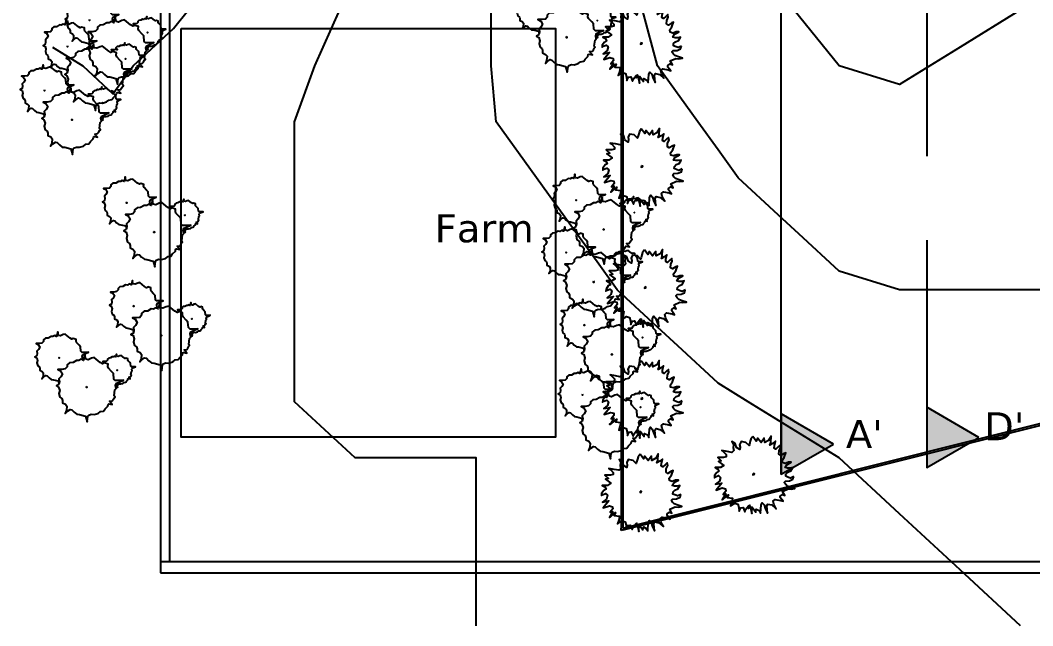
# Model space of a CAD drawing. Header units: millimetres. Extents: x 2699056 to 8562313, y 3604254 to 5198898.
# Drawn here: x 6842045 to 6932273, y 4924192 to 4978168 of the extents above; entities that cross this region are included whole.
import ezdxf

# ---------------------------------------------------------------- set-up
doc = ezdxf.new("R2010")
doc.units = ezdxf.units.MM
doc.header["$LTSCALE"] = 10
doc.header["$MEASUREMENT"] = 0
doc.linetypes.add('ACAD_ISO08W100', pattern=[36, 24, -3, 6, -3])
doc.linetypes.add('BANKLINE1', pattern=[5.5, 4, -1.5])
doc.layers.add('contour', color=254, linetype='Continuous')
doc.layers.add('zelen', color=69, linetype='Continuous')
doc.styles.get("Standard").update_dxf_attribs({"font": 'arial.ttf'})

# ---------------------------------------------------------------- blocks, each defined once
blk = doc.blocks.new('contour')
at = {"color": 9, "true_color": 0xc7c8ca}
for points in [[(296848, 75462), (299544, 73798), (302240, 71303), (304038, 73798), (307632, 77126), (308980, 78789)], [(334594, 23891), (334594, 28881), (334594, 33872), (334594, 38863), (329201, 38863), (323809, 38863), (318417, 43854), (318417, 48845), (318417, 53835), (318417, 58826), (318417, 63817), (318417, 68808), (320214, 73798), (322461, 78789)], [(383124, 23891), (377732, 28881), (372339, 33872), (366947, 38863), (361555, 42190), (358859, 43854), (356163, 45517), (352568, 48845), (350770, 50508), (347176, 53835), (345378, 56331), (343581, 58826), (339986, 63817), (336391, 68808), (335942, 73798), (335942, 78789)], [(388516, 53835), (383124, 53835), (377732, 53835), (372339, 53835), (366947, 55499), (363352, 58826), (361555, 60490), (357960, 63817), (356163, 66312), (354365, 68808), (350770, 73798), (349422, 78789)], [(388516, 80453), (383124, 78789), (377732, 75462), (375036, 73798), (372339, 72135), (366947, 73798), (362903, 78789), (361555, 81285), (360207, 83780), (357241, 88771), (356163, 91266), (355264, 93762), (353467, 98752), (352568, 103743), (355392, 108734), (356163, 109982), (358185, 113725), (360881, 118715), (361555, 119963), (363352, 123706), (365599, 128697), (366947, 132024), (369643, 133688), (372339, 134311)]]:
    blk.add_lwpolyline(points, dxfattribs=at)
blk = doc.blocks.new('*U18')
for points in [[(0, 1540.256), (-77.4954, 1428.4452), (-106.5784, 1341.501), (-135.636, 1217.295), (-155.0162, 1167.6126), (-280.9748, 1291.8186), (-474.7514, 1329.0804), (-532.892, 1204.8744), (-513.5118, 1105.5096), (-523.1892, 1006.1194), (-658.8506, 1093.089), (-707.2884, 1254.5568), (-842.9244, 1329.0804), (-775.1064, 1204.8744), (-794.4866, 1093.089), (-765.429, 968.8576), (-852.6272, 894.334), (-1036.701, 931.5958), (-1249.8832, 968.8576), (-1191.7426, 931.5958), (-1075.4614, 807.3898), (-1075.4614, 720.4456), (-1182.0398, 695.6044), (-1414.5768, 695.6044), (-1269.238, 558.9524), (-1385.5192, 534.1112), (-1172.3624, 372.6434), (-1307.9984, 285.6992), (-1521.1552, 285.6992), (-1414.5768, 223.5962), (-1366.139, 136.652), (-1453.3372, 86.9442), (-1540.5354, -37.2618), (-1550.2382, -124.206), (-1501.775, -86.9442), (-1385.5192, -37.2618), (-1307.9984, -111.7854), (-1346.7588, -260.8326), (-1501.775, -385.064), (-1249.8832, -335.3816), (-1482.3948, -621.0554), (-1230.503, -534.1112), (-1104.5444, -571.373), (-1094.8416, -658.3172), (-1201.42, -794.9692), (-1094.8416, -770.128), (-1230.503, -1006.1194), (-978.5858, -807.3898), (-1036.701, -919.1752), (-823.5442, -944.0164), (-852.6272, -1105.4842), (-901.065, -1254.5568), (-726.6686, -1142.746), (-600.71, -1180.0078), (-561.9496, -1316.6598), (-552.2722, -1465.707), (-484.4542, -1329.0804), (-397.2306, -1316.6598), (-319.7352, -1490.5482), (-280.9748, -1391.1834), (-174.3964, -1254.5568), (-174.3964, -1353.9216), (-125.9586, -1229.7156), (-48.4378, -1565.0718), (-29.0576, -1304.2392), (116.2812, -1502.9688), (135.6614, -1378.7628), (251.9172, -1440.8658), (310.0578, -1540.2306), (329.438, -1217.295), (377.8758, -1130.3254), (445.6938, -1204.8744), (494.157, -1341.501), (581.3552, -1540.2306), (552.2722, -1254.5568), (600.71, -1180.0078), (755.7516, -1217.295), (891.3876, -1329.0804), (939.8254, -1366.3422), (842.9498, -1180.0078), (813.8668, -1055.8018), (891.3876, -993.6988), (1114.2472, -1030.9606), (1211.1228, -1068.2224), (1094.867, -919.1752), (1094.867, -857.0722), (1182.0652, -794.9692), (1278.9408, -832.231), (1191.7426, -670.7378), (1414.6022, -571.373), (1540.5608, -583.7936), (1685.8996, -558.9524), (1521.1806, -509.27), (1375.8418, -459.5876), (1317.7012, -397.4846), (1259.5606, -310.515), (1308.0238, -260.8326), (1472.7174, -248.412), (1608.3788, -186.309), (1637.4364, -74.5236)], [(1647.1392, -74.5236), (1511.4778, -136.6266), (1433.9824, -111.7854), (1317.7012, -62.103), (1327.404, 24.8412), (1404.8994, 99.3648), (1521.1806, 149.0726), (1598.676, 285.6992), (1482.4202, 260.858), (1385.5192, 260.858), (1298.321, 285.6992), (1366.139, 397.4846), (1472.7174, 459.5876), (1540.5608, 496.8494), (1424.2796, 496.8494), (1298.321, 447.167), (1182.0652, 484.4288), (1172.3624, 571.3984), (1259.5606, 695.6044), (1327.404, 881.9134), (1259.5606, 857.0722), (1123.9246, 770.128), (1046.4038, 819.8104), (1056.1066, 956.437), (1114.2472, 1080.6684), (1094.867, 1192.4538), (1017.3462, 1117.9302), (920.4452, 1030.9606), (852.6272, 1068.2478), (862.33, 1167.6126), (901.0904, 1341.501), (794.512, 1254.5568), (678.2308, 1192.4538), (716.9912, 1291.8186), (726.6686, 1552.6766), (629.793, 1378.7628), (474.7768, 1291.8186), (455.3966, 1465.7324), (329.438, 1291.8186), (184.0992, 1465.7324), (135.6614, 1353.9216), (0, 1540.256)]]:
    blk.add_lwpolyline(points)
blk.add_lwpolyline([(9.7028, 49.6824), (0, 0), (48.4378, 12.4206), (58.1406, 37.2618)], close=True)
blk = doc.blocks.new('*U19')
for points in [[(0, 1540.256), (-77.4954, 1428.4452), (-106.5784, 1341.501), (-135.636, 1217.295), (-155.0162, 1167.6126), (-280.9748, 1291.8186), (-474.7514, 1329.0804), (-532.892, 1204.8744), (-513.5118, 1105.5096), (-523.1892, 1006.1194), (-658.8506, 1093.089), (-707.2884, 1254.5568), (-842.9244, 1329.0804), (-775.1064, 1204.8744), (-794.4866, 1093.089), (-765.429, 968.8576), (-852.6272, 894.334), (-1036.701, 931.5958), (-1249.8832, 968.8576), (-1191.7426, 931.5958), (-1075.4614, 807.3898), (-1075.4614, 720.4456), (-1182.0398, 695.6044), (-1414.5768, 695.6044), (-1269.238, 558.9524), (-1385.5192, 534.1112), (-1172.3624, 372.6434), (-1307.9984, 285.6992), (-1521.1552, 285.6992), (-1414.5768, 223.5962), (-1366.139, 136.652), (-1453.3372, 86.9442), (-1540.5354, -37.2618), (-1550.2382, -124.206), (-1501.775, -86.9442), (-1385.5192, -37.2618), (-1307.9984, -111.7854), (-1346.7588, -260.8326), (-1501.775, -385.064), (-1249.8832, -335.3816), (-1482.3948, -621.0554), (-1230.503, -534.1112), (-1104.5444, -571.373), (-1094.8416, -658.3172), (-1201.42, -794.9692), (-1094.8416, -770.128), (-1230.503, -1006.1194), (-978.5858, -807.3898), (-1036.701, -919.1752), (-823.5442, -944.0164), (-852.6272, -1105.4842), (-901.065, -1254.5568), (-726.6686, -1142.746), (-600.71, -1180.0078), (-561.9496, -1316.6598), (-552.2722, -1465.707), (-484.4542, -1329.0804), (-397.2306, -1316.6598), (-319.7352, -1490.5482), (-280.9748, -1391.1834), (-174.3964, -1254.5568), (-174.3964, -1353.9216), (-125.9586, -1229.7156), (-48.4378, -1565.0718), (-29.0576, -1304.2392), (116.2812, -1502.9688), (135.6614, -1378.7628), (251.9172, -1440.8658), (310.0578, -1540.2306), (329.438, -1217.295), (377.8758, -1130.3254), (445.6938, -1204.8744), (494.157, -1341.501), (581.3552, -1540.2306), (552.2722, -1254.5568), (600.71, -1180.0078), (755.7516, -1217.295), (891.3876, -1329.0804), (939.8254, -1366.3422), (842.9498, -1180.0078), (813.8668, -1055.8018), (891.3876, -993.6988), (1114.2472, -1030.9606), (1211.1228, -1068.2224), (1094.867, -919.1752), (1094.867, -857.0722), (1182.0652, -794.9692), (1278.9408, -832.231), (1191.7426, -670.7378), (1414.6022, -571.373), (1540.5608, -583.7936), (1685.8996, -558.9524), (1521.1806, -509.27), (1375.8418, -459.5876), (1317.7012, -397.4846), (1259.5606, -310.515), (1308.0238, -260.8326), (1472.7174, -248.412), (1608.3788, -186.309), (1637.4364, -74.5236)], [(1647.1392, -74.5236), (1511.4778, -136.6266), (1433.9824, -111.7854), (1317.7012, -62.103), (1327.404, 24.8412), (1404.8994, 99.3648), (1521.1806, 149.0726), (1598.676, 285.6992), (1482.4202, 260.858), (1385.5192, 260.858), (1298.321, 285.6992), (1366.139, 397.4846), (1472.7174, 459.5876), (1540.5608, 496.8494), (1424.2796, 496.8494), (1298.321, 447.167), (1182.0652, 484.4288), (1172.3624, 571.3984), (1259.5606, 695.6044), (1327.404, 881.9134), (1259.5606, 857.0722), (1123.9246, 770.128), (1046.4038, 819.8104), (1056.1066, 956.437), (1114.2472, 1080.6684), (1094.867, 1192.4538), (1017.3462, 1117.9302), (920.4452, 1030.9606), (852.6272, 1068.2478), (862.33, 1167.6126), (901.0904, 1341.501), (794.512, 1254.5568), (678.2308, 1192.4538), (716.9912, 1291.8186), (726.6686, 1552.6766), (629.793, 1378.7628), (474.7768, 1291.8186), (455.3966, 1465.7324), (329.438, 1291.8186), (184.0992, 1465.7324), (135.6614, 1353.9216), (0, 1540.256)]]:
    blk.add_lwpolyline(points)
blk.add_lwpolyline([(9.7028, 49.6824), (0, 0), (48.4378, 12.4206), (58.1406, 37.2618)], close=True)
blk = doc.blocks.new('*U20')
for points in [[(0, 1540.256), (-77.4954, 1428.4452), (-106.5784, 1341.501), (-135.636, 1217.295), (-155.0162, 1167.6126), (-280.9748, 1291.8186), (-474.7514, 1329.0804), (-532.892, 1204.8744), (-513.5118, 1105.5096), (-523.1892, 1006.1194), (-658.8506, 1093.089), (-707.2884, 1254.5568), (-842.9244, 1329.0804), (-775.1064, 1204.8744), (-794.4866, 1093.089), (-765.429, 968.8576), (-852.6272, 894.334), (-1036.701, 931.5958), (-1249.8832, 968.8576), (-1191.7426, 931.5958), (-1075.4614, 807.3898), (-1075.4614, 720.4456), (-1182.0398, 695.6044), (-1414.5768, 695.6044), (-1269.238, 558.9524), (-1385.5192, 534.1112), (-1172.3624, 372.6434), (-1307.9984, 285.6992), (-1521.1552, 285.6992), (-1414.5768, 223.5962), (-1366.139, 136.652), (-1453.3372, 86.9442), (-1540.5354, -37.2618), (-1550.2382, -124.206), (-1501.775, -86.9442), (-1385.5192, -37.2618), (-1307.9984, -111.7854), (-1346.7588, -260.8326), (-1501.775, -385.064), (-1249.8832, -335.3816), (-1482.3948, -621.0554), (-1230.503, -534.1112), (-1104.5444, -571.373), (-1094.8416, -658.3172), (-1201.42, -794.9692), (-1094.8416, -770.128), (-1230.503, -1006.1194), (-978.5858, -807.3898), (-1036.701, -919.1752), (-823.5442, -944.0164), (-852.6272, -1105.4842), (-901.065, -1254.5568), (-726.6686, -1142.746), (-600.71, -1180.0078), (-561.9496, -1316.6598), (-552.2722, -1465.707), (-484.4542, -1329.0804), (-397.2306, -1316.6598), (-319.7352, -1490.5482), (-280.9748, -1391.1834), (-174.3964, -1254.5568), (-174.3964, -1353.9216), (-125.9586, -1229.7156), (-48.4378, -1565.0718), (-29.0576, -1304.2392), (116.2812, -1502.9688), (135.6614, -1378.7628), (251.9172, -1440.8658), (310.0578, -1540.2306), (329.438, -1217.295), (377.8758, -1130.3254), (445.6938, -1204.8744), (494.157, -1341.501), (581.3552, -1540.2306), (552.2722, -1254.5568), (600.71, -1180.0078), (755.7516, -1217.295), (891.3876, -1329.0804), (939.8254, -1366.3422), (842.9498, -1180.0078), (813.8668, -1055.8018), (891.3876, -993.6988), (1114.2472, -1030.9606), (1211.1228, -1068.2224), (1094.867, -919.1752), (1094.867, -857.0722), (1182.0652, -794.9692), (1278.9408, -832.231), (1191.7426, -670.7378), (1414.6022, -571.373), (1540.5608, -583.7936), (1685.8996, -558.9524), (1521.1806, -509.27), (1375.8418, -459.5876), (1317.7012, -397.4846), (1259.5606, -310.515), (1308.0238, -260.8326), (1472.7174, -248.412), (1608.3788, -186.309), (1637.4364, -74.5236)], [(1647.1392, -74.5236), (1511.4778, -136.6266), (1433.9824, -111.7854), (1317.7012, -62.103), (1327.404, 24.8412), (1404.8994, 99.3648), (1521.1806, 149.0726), (1598.676, 285.6992), (1482.4202, 260.858), (1385.5192, 260.858), (1298.321, 285.6992), (1366.139, 397.4846), (1472.7174, 459.5876), (1540.5608, 496.8494), (1424.2796, 496.8494), (1298.321, 447.167), (1182.0652, 484.4288), (1172.3624, 571.3984), (1259.5606, 695.6044), (1327.404, 881.9134), (1259.5606, 857.0722), (1123.9246, 770.128), (1046.4038, 819.8104), (1056.1066, 956.437), (1114.2472, 1080.6684), (1094.867, 1192.4538), (1017.3462, 1117.9302), (920.4452, 1030.9606), (852.6272, 1068.2478), (862.33, 1167.6126), (901.0904, 1341.501), (794.512, 1254.5568), (678.2308, 1192.4538), (716.9912, 1291.8186), (726.6686, 1552.6766), (629.793, 1378.7628), (474.7768, 1291.8186), (455.3966, 1465.7324), (329.438, 1291.8186), (184.0992, 1465.7324), (135.6614, 1353.9216), (0, 1540.256)]]:
    blk.add_lwpolyline(points)
blk.add_lwpolyline([(9.7028, 49.6824), (0, 0), (48.4378, 12.4206), (58.1406, 37.2618)], close=True)
blk = doc.blocks.new('*U21')
for points in [[(0, 1540.256), (-77.4954, 1428.4452), (-106.5784, 1341.501), (-135.636, 1217.295), (-155.0162, 1167.6126), (-280.9748, 1291.8186), (-474.7514, 1329.0804), (-532.892, 1204.8744), (-513.5118, 1105.5096), (-523.1892, 1006.1194), (-658.8506, 1093.089), (-707.2884, 1254.5568), (-842.9244, 1329.0804), (-775.1064, 1204.8744), (-794.4866, 1093.089), (-765.429, 968.8576), (-852.6272, 894.334), (-1036.701, 931.5958), (-1249.8832, 968.8576), (-1191.7426, 931.5958), (-1075.4614, 807.3898), (-1075.4614, 720.4456), (-1182.0398, 695.6044), (-1414.5768, 695.6044), (-1269.238, 558.9524), (-1385.5192, 534.1112), (-1172.3624, 372.6434), (-1307.9984, 285.6992), (-1521.1552, 285.6992), (-1414.5768, 223.5962), (-1366.139, 136.652), (-1453.3372, 86.9442), (-1540.5354, -37.2618), (-1550.2382, -124.206), (-1501.775, -86.9442), (-1385.5192, -37.2618), (-1307.9984, -111.7854), (-1346.7588, -260.8326), (-1501.775, -385.064), (-1249.8832, -335.3816), (-1482.3948, -621.0554), (-1230.503, -534.1112), (-1104.5444, -571.373), (-1094.8416, -658.3172), (-1201.42, -794.9692), (-1094.8416, -770.128), (-1230.503, -1006.1194), (-978.5858, -807.3898), (-1036.701, -919.1752), (-823.5442, -944.0164), (-852.6272, -1105.4842), (-901.065, -1254.5568), (-726.6686, -1142.746), (-600.71, -1180.0078), (-561.9496, -1316.6598), (-552.2722, -1465.707), (-484.4542, -1329.0804), (-397.2306, -1316.6598), (-319.7352, -1490.5482), (-280.9748, -1391.1834), (-174.3964, -1254.5568), (-174.3964, -1353.9216), (-125.9586, -1229.7156), (-48.4378, -1565.0718), (-29.0576, -1304.2392), (116.2812, -1502.9688), (135.6614, -1378.7628), (251.9172, -1440.8658), (310.0578, -1540.2306), (329.438, -1217.295), (377.8758, -1130.3254), (445.6938, -1204.8744), (494.157, -1341.501), (581.3552, -1540.2306), (552.2722, -1254.5568), (600.71, -1180.0078), (755.7516, -1217.295), (891.3876, -1329.0804), (939.8254, -1366.3422), (842.9498, -1180.0078), (813.8668, -1055.8018), (891.3876, -993.6988), (1114.2472, -1030.9606), (1211.1228, -1068.2224), (1094.867, -919.1752), (1094.867, -857.0722), (1182.0652, -794.9692), (1278.9408, -832.231), (1191.7426, -670.7378), (1414.6022, -571.373), (1540.5608, -583.7936), (1685.8996, -558.9524), (1521.1806, -509.27), (1375.8418, -459.5876), (1317.7012, -397.4846), (1259.5606, -310.515), (1308.0238, -260.8326), (1472.7174, -248.412), (1608.3788, -186.309), (1637.4364, -74.5236)], [(1647.1392, -74.5236), (1511.4778, -136.6266), (1433.9824, -111.7854), (1317.7012, -62.103), (1327.404, 24.8412), (1404.8994, 99.3648), (1521.1806, 149.0726), (1598.676, 285.6992), (1482.4202, 260.858), (1385.5192, 260.858), (1298.321, 285.6992), (1366.139, 397.4846), (1472.7174, 459.5876), (1540.5608, 496.8494), (1424.2796, 496.8494), (1298.321, 447.167), (1182.0652, 484.4288), (1172.3624, 571.3984), (1259.5606, 695.6044), (1327.404, 881.9134), (1259.5606, 857.0722), (1123.9246, 770.128), (1046.4038, 819.8104), (1056.1066, 956.437), (1114.2472, 1080.6684), (1094.867, 1192.4538), (1017.3462, 1117.9302), (920.4452, 1030.9606), (852.6272, 1068.2478), (862.33, 1167.6126), (901.0904, 1341.501), (794.512, 1254.5568), (678.2308, 1192.4538), (716.9912, 1291.8186), (726.6686, 1552.6766), (629.793, 1378.7628), (474.7768, 1291.8186), (455.3966, 1465.7324), (329.438, 1291.8186), (184.0992, 1465.7324), (135.6614, 1353.9216), (0, 1540.256)]]:
    blk.add_lwpolyline(points)
blk.add_lwpolyline([(9.7028, 49.6824), (0, 0), (48.4378, 12.4206), (58.1406, 37.2618)], close=True)
blk = doc.blocks.new('*U22')
for points in [[(0, 1540.256), (-77.4954, 1428.4452), (-106.5784, 1341.501), (-135.636, 1217.295), (-155.0162, 1167.6126), (-280.9748, 1291.8186), (-474.7514, 1329.0804), (-532.892, 1204.8744), (-513.5118, 1105.5096), (-523.1892, 1006.1194), (-658.8506, 1093.089), (-707.2884, 1254.5568), (-842.9244, 1329.0804), (-775.1064, 1204.8744), (-794.4866, 1093.089), (-765.429, 968.8576), (-852.6272, 894.334), (-1036.701, 931.5958), (-1249.8832, 968.8576), (-1191.7426, 931.5958), (-1075.4614, 807.3898), (-1075.4614, 720.4456), (-1182.0398, 695.6044), (-1414.5768, 695.6044), (-1269.238, 558.9524), (-1385.5192, 534.1112), (-1172.3624, 372.6434), (-1307.9984, 285.6992), (-1521.1552, 285.6992), (-1414.5768, 223.5962), (-1366.139, 136.652), (-1453.3372, 86.9442), (-1540.5354, -37.2618), (-1550.2382, -124.206), (-1501.775, -86.9442), (-1385.5192, -37.2618), (-1307.9984, -111.7854), (-1346.7588, -260.8326), (-1501.775, -385.064), (-1249.8832, -335.3816), (-1482.3948, -621.0554), (-1230.503, -534.1112), (-1104.5444, -571.373), (-1094.8416, -658.3172), (-1201.42, -794.9692), (-1094.8416, -770.128), (-1230.503, -1006.1194), (-978.5858, -807.3898), (-1036.701, -919.1752), (-823.5442, -944.0164), (-852.6272, -1105.4842), (-901.065, -1254.5568), (-726.6686, -1142.746), (-600.71, -1180.0078), (-561.9496, -1316.6598), (-552.2722, -1465.707), (-484.4542, -1329.0804), (-397.2306, -1316.6598), (-319.7352, -1490.5482), (-280.9748, -1391.1834), (-174.3964, -1254.5568), (-174.3964, -1353.9216), (-125.9586, -1229.7156), (-48.4378, -1565.0718), (-29.0576, -1304.2392), (116.2812, -1502.9688), (135.6614, -1378.7628), (251.9172, -1440.8658), (310.0578, -1540.2306), (329.438, -1217.295), (377.8758, -1130.3254), (445.6938, -1204.8744), (494.157, -1341.501), (581.3552, -1540.2306), (552.2722, -1254.5568), (600.71, -1180.0078), (755.7516, -1217.295), (891.3876, -1329.0804), (939.8254, -1366.3422), (842.9498, -1180.0078), (813.8668, -1055.8018), (891.3876, -993.6988), (1114.2472, -1030.9606), (1211.1228, -1068.2224), (1094.867, -919.1752), (1094.867, -857.0722), (1182.0652, -794.9692), (1278.9408, -832.231), (1191.7426, -670.7378), (1414.6022, -571.373), (1540.5608, -583.7936), (1685.8996, -558.9524), (1521.1806, -509.27), (1375.8418, -459.5876), (1317.7012, -397.4846), (1259.5606, -310.515), (1308.0238, -260.8326), (1472.7174, -248.412), (1608.3788, -186.309), (1637.4364, -74.5236)], [(1647.1392, -74.5236), (1511.4778, -136.6266), (1433.9824, -111.7854), (1317.7012, -62.103), (1327.404, 24.8412), (1404.8994, 99.3648), (1521.1806, 149.0726), (1598.676, 285.6992), (1482.4202, 260.858), (1385.5192, 260.858), (1298.321, 285.6992), (1366.139, 397.4846), (1472.7174, 459.5876), (1540.5608, 496.8494), (1424.2796, 496.8494), (1298.321, 447.167), (1182.0652, 484.4288), (1172.3624, 571.3984), (1259.5606, 695.6044), (1327.404, 881.9134), (1259.5606, 857.0722), (1123.9246, 770.128), (1046.4038, 819.8104), (1056.1066, 956.437), (1114.2472, 1080.6684), (1094.867, 1192.4538), (1017.3462, 1117.9302), (920.4452, 1030.9606), (852.6272, 1068.2478), (862.33, 1167.6126), (901.0904, 1341.501), (794.512, 1254.5568), (678.2308, 1192.4538), (716.9912, 1291.8186), (726.6686, 1552.6766), (629.793, 1378.7628), (474.7768, 1291.8186), (455.3966, 1465.7324), (329.438, 1291.8186), (184.0992, 1465.7324), (135.6614, 1353.9216), (0, 1540.256)]]:
    blk.add_lwpolyline(points)
blk.add_lwpolyline([(9.7028, 49.6824), (0, 0), (48.4378, 12.4206), (58.1406, 37.2618)], close=True)
blk = doc.blocks.new('*U24')
for points in [[(0, 1540.256), (-77.4954, 1428.4452), (-106.5784, 1341.501), (-135.636, 1217.295), (-155.0162, 1167.6126), (-280.9748, 1291.8186), (-474.7514, 1329.0804), (-532.892, 1204.8744), (-513.5118, 1105.5096), (-523.1892, 1006.1194), (-658.8506, 1093.089), (-707.2884, 1254.5568), (-842.9244, 1329.0804), (-775.1064, 1204.8744), (-794.4866, 1093.089), (-765.429, 968.8576), (-852.6272, 894.334), (-1036.701, 931.5958), (-1249.8832, 968.8576), (-1191.7426, 931.5958), (-1075.4614, 807.3898), (-1075.4614, 720.4456), (-1182.0398, 695.6044), (-1414.5768, 695.6044), (-1269.238, 558.9524), (-1385.5192, 534.1112), (-1172.3624, 372.6434), (-1307.9984, 285.6992), (-1521.1552, 285.6992), (-1414.5768, 223.5962), (-1366.139, 136.652), (-1453.3372, 86.9442), (-1540.5354, -37.2618), (-1550.2382, -124.206), (-1501.775, -86.9442), (-1385.5192, -37.2618), (-1307.9984, -111.7854), (-1346.7588, -260.8326), (-1501.775, -385.064), (-1249.8832, -335.3816), (-1482.3948, -621.0554), (-1230.503, -534.1112), (-1104.5444, -571.373), (-1094.8416, -658.3172), (-1201.42, -794.9692), (-1094.8416, -770.128), (-1230.503, -1006.1194), (-978.5858, -807.3898), (-1036.701, -919.1752), (-823.5442, -944.0164), (-852.6272, -1105.4842), (-901.065, -1254.5568), (-726.6686, -1142.746), (-600.71, -1180.0078), (-561.9496, -1316.6598), (-552.2722, -1465.707), (-484.4542, -1329.0804), (-397.2306, -1316.6598), (-319.7352, -1490.5482), (-280.9748, -1391.1834), (-174.3964, -1254.5568), (-174.3964, -1353.9216), (-125.9586, -1229.7156), (-48.4378, -1565.0718), (-29.0576, -1304.2392), (116.2812, -1502.9688), (135.6614, -1378.7628), (251.9172, -1440.8658), (310.0578, -1540.2306), (329.438, -1217.295), (377.8758, -1130.3254), (445.6938, -1204.8744), (494.157, -1341.501), (581.3552, -1540.2306), (552.2722, -1254.5568), (600.71, -1180.0078), (755.7516, -1217.295), (891.3876, -1329.0804), (939.8254, -1366.3422), (842.9498, -1180.0078), (813.8668, -1055.8018), (891.3876, -993.6988), (1114.2472, -1030.9606), (1211.1228, -1068.2224), (1094.867, -919.1752), (1094.867, -857.0722), (1182.0652, -794.9692), (1278.9408, -832.231), (1191.7426, -670.7378), (1414.6022, -571.373), (1540.5608, -583.7936), (1685.8996, -558.9524), (1521.1806, -509.27), (1375.8418, -459.5876), (1317.7012, -397.4846), (1259.5606, -310.515), (1308.0238, -260.8326), (1472.7174, -248.412), (1608.3788, -186.309), (1637.4364, -74.5236)], [(1647.1392, -74.5236), (1511.4778, -136.6266), (1433.9824, -111.7854), (1317.7012, -62.103), (1327.404, 24.8412), (1404.8994, 99.3648), (1521.1806, 149.0726), (1598.676, 285.6992), (1482.4202, 260.858), (1385.5192, 260.858), (1298.321, 285.6992), (1366.139, 397.4846), (1472.7174, 459.5876), (1540.5608, 496.8494), (1424.2796, 496.8494), (1298.321, 447.167), (1182.0652, 484.4288), (1172.3624, 571.3984), (1259.5606, 695.6044), (1327.404, 881.9134), (1259.5606, 857.0722), (1123.9246, 770.128), (1046.4038, 819.8104), (1056.1066, 956.437), (1114.2472, 1080.6684), (1094.867, 1192.4538), (1017.3462, 1117.9302), (920.4452, 1030.9606), (852.6272, 1068.2478), (862.33, 1167.6126), (901.0904, 1341.501), (794.512, 1254.5568), (678.2308, 1192.4538), (716.9912, 1291.8186), (726.6686, 1552.6766), (629.793, 1378.7628), (474.7768, 1291.8186), (455.3966, 1465.7324), (329.438, 1291.8186), (184.0992, 1465.7324), (135.6614, 1353.9216), (0, 1540.256)]]:
    blk.add_lwpolyline(points)
blk.add_lwpolyline([(9.7028, 49.6824), (0, 0), (48.4378, 12.4206), (58.1406, 37.2618)], close=True)
blk = doc.blocks.new('Clump of Trees or Bushes - plan')
for points in [[(-10.993, 56.487), (-9.228, 58.426), (-10.144, 63.512), (-8.923, 67.033), (-3.43, 69.772), (2.673, 72.119), (-2.82, 71.728), (-10.449, 71.728), (-13.195, 74.075), (-13.806, 83.073), (-16.857, 86.594), (-22.045, 92.071), (-22.961, 94.81), (-22.656, 98.722), (-28.759, 100.678), (-31.811, 99.113), (-35.472, 101.461), (-45.543, 109.676), (-49.815, 108.503), (-55.308, 106.155), (-59.58, 106.938), (-60.801, 113.98), (-63.242, 104.982), (-67.209, 106.938), (-70.872, 104.59), (-74.839, 104.982), (-80.637, 101.461), (-86.435, 101.069), (-90.402, 97.548), (-90.402, 94.419), (-93.454, 90.898), (-98.947, 90.115), (-105.66, 90.115), (-101.083, 87.768), (-98.031, 82.682), (-100.778, 77.596), (-103.829, 74.466), (-103.219, 69.772), (-104.134, 65.077), (-108.102, 62.73), (-104.439, 60.774), (-102.609, 55.297), (-103.829, 50.211), (-102.303, 44.342), (-98.947, 41.995), (-98.031, 38.865), (-98.031, 34.953), (-93.148, 32.606), (-90.707, 29.476), (-91.317, 22.434), (-93.454, 17.348), (-89.487, 21.26), (-85.519, 23.999), (-82.468, 23.216), (-78.806, 19.304), (-74.228, 15.783), (-69.956, 15.392), (-59.886, 12.653), (-58.254, 7.074)], [(59.448, 5.262), (60.936, 4.858), (62.652, -1.011), (63.415, 4.858), (64.178, 5.836), (66.848, 6.814), (69.709, 6.569), (73.905, 7.792), (76.385, 9.748), (79.627, 10.237), (81.153, 12.438), (84.014, 15.127), (84.205, 17.084), (85.158, 17.573), (88.591, 16.839), (85.73, 20.262), (88.591, 20.751), (89.545, 21.974), (90.689, 24.174), (91.452, 24.663), (90.499, 25.886), (91.261, 31.999), (92.596, 33.466), (92.024, 36.645), (92.787, 38.845), (96.22, 40.557), (100.035, 42.024), (96.602, 41.779), (91.834, 41.779), (90.117, 43.246), (89.736, 48.871), (87.828, 51.071), (84.586, 54.494), (84.014, 56.206), (84.205, 58.651), (80.39, 59.873), (78.483, 58.895), (76.194, 60.362), (69.9, 65.497), (67.23, 64.764), (63.797, 63.297), (61.126, 63.786), (60.364, 68.187), (58.838, 62.563), (56.358, 63.786), (54.07, 62.319), (51.59, 62.563), (47.966, 60.362), (44.343, 60.118), (41.863, 57.917), (41.863, 55.961), (39.956, 53.761), (36.523, 53.272), (32.327, 53.272), (35.187, 51.805), (36.641, 49.381)]]:
    blk.add_lwpolyline(points)
for points in [[(-4.577, 66.508), (-7.629, 55.261), (-12.588, 57.706), (-17.166, 54.772), (-22.125, 55.261), (-29.372, 50.86), (-36.62, 50.371), (-41.579, 45.969), (-41.579, 42.057), (-45.393, 37.656), (-52.259, 36.678), (-60.651, 36.678), (-54.93, 33.743), (-51.115, 27.386), (-54.548, 21.029), (-58.363, 17.116), (-57.6, 11.248), (-58.744, 5.38), (-63.703, 2.446), (-59.126, 0), (-56.837, -6.846), (-58.363, -13.203), (-56.455, -20.539), (-52.259, -23.473), (-51.115, -27.385), (-51.115, -32.275), (-45.012, -35.21), (-41.96, -39.122), (-42.723, -47.924), (-45.393, -54.282), (-40.434, -49.391), (-35.475, -45.968), (-31.661, -46.946), (-27.083, -51.837), (-21.362, -56.238), (-16.021, -56.727), (-3.433, -60.15), (0, -71.887), (1.526, -60.15), (3.052, -58.194), (8.392, -56.238), (14.114, -56.727), (22.506, -54.282), (27.465, -50.369), (33.949, -49.391), (37.001, -44.99), (42.723, -39.611), (43.104, -35.699), (45.012, -34.721), (51.878, -36.188), (46.156, -29.341), (51.878, -28.363), (53.785, -25.918), (56.074, -21.517), (57.6, -20.539), (55.692, -18.094), (57.218, -5.868), (59.888, -2.934), (58.744, 3.424), (60.27, 7.825), (67.136, 11.248), (74.765, 14.182), (67.899, 13.693), (58.363, 13.693), (54.93, 16.627), (54.167, 27.875), (50.352, 32.276), (43.867, 39.123), (42.723, 42.546), (43.104, 47.436), (35.475, 49.882), (31.661, 47.925), (27.083, 50.86), (14.495, 61.129), (9.155, 59.662), (2.289, 56.728), (-3.052, 57.706)], [(-58.055, 61.947), (-58.97, 60.774), (-57.139, 60.774)], [(62.08, 35.667), (61.508, 34.933), (62.652, 34.933)], [(-1.144, 1.468), (-2.289, 0), (0, 0)]]:
    blk.add_lwpolyline(points, close=True)

msp = doc.modelspace()

# ---------------------------------------------------------------- hatches: boundary and pattern name
at = {"true_color": 0x000000}
h = msp.add_hatch(color=18, dxfattribs=at)
h.dxf.hatch_style = 1
h.paths.add_polyline_path([(6909866, 4937715), (6914503, 4940392), (6909866, 4943069)])
h.paths.add_polyline_path([(6909866, 5047689), (6909866, 5042334), (6914503, 5045011)])
at = {"linetype": 'BANKLINE1', "true_color": 0x000000}
h = msp.add_hatch(dxfattribs=at)
h.set_pattern_fill('ANGLE', color=18)
h.set_pattern_definition([(0, (6838229.251, 4931707.1436), (0, 6.985), [5.08, -1.905]), (90, (6838229.251, 4931707.1436), (-6.985, 4e-16), [5.08, -1.905])])
h.paths.add_polyline_path([(6922828, 4938309), (6927465, 4940986), (6922828, 4943663)])

# ---------------------------------------------------------------- linework, layer by layer
for p, q in [((6854543, 5054272), (6854543, 4928920)), ((6855350, 5054250), (6855343, 4929920)), ((6895600, 5008746), (6895600, 4932891)), ((6895750, 5008746), (6895750, 4932891)), ((6895750, 4932891), (6979858, 4953994)), ((6895786, 4932745), (6979894, 4953848)), ((6895600, 4932698), (6895600, 4932891)), ((6895786, 4932745), (6895600, 4932698)), ((6854543, 4929920), (6993922, 4929920)), ((6854543, 4928920), (6993922, 4928920))]:
    msp.add_line(p, q)
at = {"linetype": 'ACAD_ISO08W100', "ltscale": 250}
msp.add_line((6922828, 5048551), (6922828, 4938309), dxfattribs=at)
at = {"linetype": 'ACAD_ISO08W100', "lineweight": 25, "ltscale": 250}
msp.add_line((6909866, 4937715), (6909866, 5047689), dxfattribs=at)
for points in [[(6856385, 4977447), (6889752, 4977447), (6889752, 4941000), (6856385, 4941000)], [(6927465, 4940986), (6922828, 4943663), (6922828, 4938309)], [(6914503, 4940392), (6909866, 4943069), (6909866, 4937715)]]:
    msp.add_lwpolyline(points, close=True)
for points, knots in [([(6902342, 5011519), (6902762, 5010779), (6902778, 5010722), (6902824, 5010551), (6902855, 5010437), (6902929, 5010156), (6902973, 5009990), (6903060, 5009652), (6903103, 5009481), (6903187, 5009135), (6903228, 5008959), (6903269, 5008772), (6903271, 5008763), (6903274, 5008750), (6903275, 5008746), (6903278, 5008733), (6903280, 5008724), (6903286, 5008698), (6903289, 5008681), (6903301, 5008629), (6903308, 5008596), (6903327, 5008507), (6903338, 5008454), (6903360, 5008351), (6903371, 5008301), (6903393, 5008205), (6903403, 5008159), (6903424, 5008071), (6903434, 5008029), (6903454, 5007949), (6903465, 5007910), (6903485, 5007838), (6903495, 5007804), (6903515, 5007740), (6903525, 5007710), (6903545, 5007654), (6903554, 5007627), (6903566, 5007598), (6903568, 5007592), (6903571, 5007586), (6903572, 5007584), (6903573, 5007581), (6903573, 5007580), (6903575, 5007576), (6903576, 5007573), (6903580, 5007565), (6903582, 5007559), (6903590, 5007542), (6903595, 5007530), (6903610, 5007496), (6903622, 5007473), (6903650, 5007417), (6903669, 5007383), (6903708, 5007316), (6903729, 5007283), (6903773, 5007217), (6903796, 5007184), (6903844, 5007119), (6903870, 5007086), (6903922, 5007023), (6903949, 5006992), (6904005, 5006932), (6904034, 5006902), (6904070, 5006867), (6904077, 5006861), (6904086, 5006853), (6904087, 5006851), (6904091, 5006847), (6904093, 5006846), (6904099, 5006840), (6904103, 5006837), (6904114, 5006826), (6904122, 5006819), (6904146, 5006797), (6904162, 5006783), (6904207, 5006745), (6904235, 5006722), (6904295, 5006674), (6904327, 5006650), (6904392, 5006601), (6904427, 5006576), (6904499, 5006525), (6904536, 5006500), (6904614, 5006448), (6904654, 5006422), (6904738, 5006368), (6904781, 5006341), (6904870, 5006286), (6904915, 5006258), (6905010, 5006202), (6905058, 5006173), (6905158, 5006114), (6905209, 5006084), (6905286, 5006038), (6905311, 5006023), (6905359, 5005995), (6905381, 5005983), (6905409, 5005966), (6905414, 5005963), (6905425, 5005957), (6905430, 5005953), (6905447, 5005944), (6905458, 5005937), (6905491, 5005918), (6905513, 5005905), (6905579, 5005866), (6905623, 5005840), (6905755, 5005761), (6905843, 5005709), (6906096, 5005556), (6906262, 5005454), (6906594, 5005247), (6906760, 5005141), (6906965, 5005007), (6907003, 5004981), (6907119, 5004905), (6907196, 5004853), (6907293, 5004787), (6907314, 5004773), (6907348, 5004749), (6907362, 5004740), (6907388, 5004721), (6907402, 5004712), (6907442, 5004684), (6907469, 5004666), (6907549, 5004610), (6907602, 5004572), (6907761, 5004459), (6907866, 5004383), (6908179, 5004152), (6908384, 5003995), (6908788, 5003676), (6908987, 5003514), (6909379, 5003185), (6909572, 5003019), (6909817, 5002802), (6909872, 5002753), (6909957, 5002678), (6909986, 5002651), (6910028, 5002613), (6910041, 5002601), (6910068, 5002577), (6910081, 5002565), (6910120, 5002529), (6910147, 5002505), (6910225, 5002434), (6910277, 5002386), (6910431, 5002244), (6910532, 5002149), (6910732, 5001961), (6910831, 5001868), (6911027, 5001683), (6911123, 5001592), (6911315, 5001411), (6911410, 5001322), (6911598, 5001146), (6911692, 5001059), (6911878, 5000888), (6911970, 5000804), (6912085, 5000702), (6912107, 5000682), (6912143, 5000650), (6912157, 5000637), (6912183, 5000615), (6912194, 5000605), (6912212, 5000589), (6912219, 5000583), (6912232, 5000572), (6912238, 5000567), (6912249, 5000556), (6912255, 5000551), (6912272, 5000536), (6912284, 5000526), (6912319, 5000496), (6912342, 5000476), (6912413, 5000415), (6912460, 5000374), (6912602, 5000253), (6912699, 5000173), (6912934, 4999978), (6913075, 4999863), (6913360, 4999634), (6913505, 4999519), (6913799, 4999287), (6913947, 4999171), (6914248, 4998935), (6914399, 4998816), (6914705, 4998575), (6914858, 4998453), (6915168, 4998205), (6915323, 4998079), (6915508, 4997926), (6915538, 4997901), (6915577, 4997868), (6915587, 4997860), (6915605, 4997846), (6915613, 4997839), (6915629, 4997825), (6915637, 4997819), (6915661, 4997799), (6915677, 4997785), (6915725, 4997745), (6915757, 4997718), (6915852, 4997637), (6915915, 4997584), (6916115, 4997413), (6916251, 4997295), (6916518, 4997063), (6916650, 4996947), (6916911, 4996719), (6917040, 4996606), (6917296, 4996383), (6917423, 4996273), (6917675, 4996058), (6917800, 4995952), (6918049, 4995745), (6918172, 4995644), (6918419, 4995447), (6918542, 4995352), (6918685, 4995243), (6918705, 4995228), (6918746, 4995197), (6918767, 4995182), (6918828, 4995136), (6918870, 4995106), (6918995, 4995015), (6919079, 4994954), (6919316, 4994787), (6919470, 4994681), (6919785, 4994471), (6919945, 4994366), (6920270, 4994158), (6920435, 4994055), (6920770, 4993847), (6920939, 4993743), (6921282, 4993535), (6921455, 4993431), (6921804, 4993220), (6921980, 4993114), (6922210, 4992975), (6922263, 4992943), (6922351, 4992890), (6922386, 4992869), (6922437, 4992838), (6922453, 4992828), (6922484, 4992809), (6922500, 4992799), (6922548, 4992770), (6922579, 4992751), (6922674, 4992693), (6922737, 4992655), (6922925, 4992539), (6923051, 4992462), (6923425, 4992229), (6923674, 4992074), (6924282, 4991693), (6924640, 4991466), (6925353, 4991015), (6925708, 4990791), (6926107, 4990539), (6926152, 4990511), (6926242, 4990454), (6926287, 4990426), (6926422, 4990341), (6926512, 4990284), (6926782, 4990115), (6926962, 4990004), (6927452, 4989701), (6927762, 4989511), (6928380, 4989140), (6928690, 4988958), (6929309, 4988602), (6929618, 4988428), (6929957, 4988245), (6929985, 4988229), (6930038, 4988201), (6930063, 4988187), (6930114, 4988160), (6930139, 4988146), (6930215, 4988106), (6930266, 4988079), (6930418, 4987998), (6930520, 4987945), (6930828, 4987786), (6931034, 4987681), (6931528, 4987434), (6931817, 4987292), (6932399, 4987011), (6932693, 4986872), (6933037, 4986710), (6933084, 4986687), (6933227, 4986620), (6933322, 4986575), (6933475, 4986504), (6933532, 4986477), (6933619, 4986436), (6933649, 4986422), (6933689, 4986403), (6933700, 4986398), (6933721, 4986389), (6933732, 4986384), (6933763, 4986369), (6933784, 4986359), (6933848, 4986329), (6933890, 4986310), (6934015, 4986251), (6934099, 4986212), (6934341, 4986100), (6934499, 4986028), (6934812, 4985886), (6934967, 4985817), (6935275, 4985683), (6935428, 4985619), (6935731, 4985494), (6935882, 4985435), (6936181, 4985321), (6936330, 4985267), (6936626, 4985166), (6936772, 4985118), (6936947, 4985066), (6936974, 4985058), (6937058, 4985033), (6937113, 4985017), (6937174, 4985001), (6937179, 4984999), (6937189, 4984997), (6937194, 4984995), (6937210, 4984991), (6937220, 4984988), (6937251, 4984980), (6937272, 4984974), (6937335, 4984958), (6937377, 4984947), (6937507, 4984914), (6937597, 4984892), (6937780, 4984849), (6937874, 4984828), (6938065, 4984786), (6938162, 4984764), (6938361, 4984721), (6938462, 4984700), (6938667, 4984655), (6938772, 4984632), (6938984, 4984585), (6939092, 4984561), (6939310, 4984510), (6939421, 4984483), (6939646, 4984427), (6939759, 4984397), (6939989, 4984334), (6940105, 4984301), (6940340, 4984229), (6940459, 4984191), (6940698, 4984109), (6940818, 4984066), (6940946, 4984016), (6940953, 4984014), (6940966, 4984008), (6940973, 4984006), (6940993, 4983998), (6941007, 4983992), (6941047, 4983976), (6941074, 4983966), (6941153, 4983933), (6941206, 4983911), (6941369, 4983841), (6941477, 4983793), (6941690, 4983693), (6941794, 4983642), (6941999, 4983538), (6942099, 4983485), (6942297, 4983379), (6942394, 4983325), (6942585, 4983217), (6942678, 4983163), (6942863, 4983054), (6942954, 4983000), (6943132, 4982892), (6943220, 4982838), (6943394, 4982731), (6943479, 4982678), (6943648, 4982573), (6943731, 4982521), (6943895, 4982419), (6943976, 4982369), (6944135, 4982270), (6944214, 4982222), (6944311, 4982163), (6944330, 4982152), (6944363, 4982132), (6944378, 4982123), (6944404, 4982107), (6944416, 4982100), (6944435, 4982089), (6944441, 4982085), (6944456, 4982076), (6944464, 4982072), (6944479, 4982063), (6944487, 4982058), (6944510, 4982044), (6944525, 4982035), (6944571, 4982008), (6944602, 4981990), (6944695, 4981936), (6944757, 4981900), (6944944, 4981794), (6945070, 4981724), (6945416, 4981535), (6945639, 4981419), (6946090, 4981189), (6946319, 4981077), (6946780, 4980856), (6947014, 4980747), (6947486, 4980531), (6947724, 4980425), (6948062, 4980276), (6948159, 4980233), (6948323, 4980162), (6948389, 4980133), (6948512, 4980080), (6948569, 4980056), (6948683, 4980007), (6948739, 4979982), (6948911, 4979909), (6949025, 4979860), (6949389, 4979704), (6949640, 4979598), (6950145, 4979382), (6950399, 4979273), (6950700, 4979142), (6950745, 4979123), (6950880, 4979064), (6950970, 4979024), (6951105, 4978965), (6951150, 4978945), (6951223, 4978913), (6951251, 4978900), (6951292, 4978882), (6951305, 4978876), (6951331, 4978865), (6951344, 4978859), (6951383, 4978841), (6951409, 4978830), (6951487, 4978795), (6951539, 4978772), (6951693, 4978702), (6951796, 4978656), (6952061, 4978536), (6952222, 4978462), (6952542, 4978317), (6952701, 4978246), (6953015, 4978107), (6953170, 4978039), (6953479, 4977906), (6953632, 4977842), (6953935, 4977718), (6954085, 4977658), (6954384, 4977544), (6954532, 4977490), (6954689, 4977435), (6954699, 4977432), (6954716, 4977425), (6954724, 4977423), (6954739, 4977417), (6954747, 4977415), (6954771, 4977407), (6954786, 4977402), (6954833, 4977386), (6954864, 4977375), (6954958, 4977344), (6955022, 4977323), (6955229, 4977257), (6955375, 4977213), (6955672, 4977126), (6955823, 4977084), (6956128, 4977001), (6956283, 4976960), (6956596, 4976878), (6956755, 4976838), (6957077, 4976758), (6957239, 4976717), (6957568, 4976636), (6957734, 4976594), (6958069, 4976510), (6958238, 4976467), (6958579, 4976378), (6958751, 4976333), (6959097, 4976238), (6959272, 4976188), (6959468, 4976130), (6959488, 4976124), (6959530, 4976112), (6959550, 4976106), (6959612, 4976087), (6959653, 4976075), (6959775, 4976038), (6959857, 4976012), (6960101, 4975935), (6960263, 4975882), (6960730, 4975725), (6961033, 4975617), (6961633, 4975394), (6961929, 4975278), (6962518, 4975041), (6962809, 4974920), (6963386, 4974673), (6963672, 4974547), (6964038, 4974383), (6964120, 4974346), (6964248, 4974288), (6964294, 4974267), (6964356, 4974239), (6964371, 4974231), (6964403, 4974217), (6964419, 4974210), (6964466, 4974188), (6964497, 4974174), (6964591, 4974131), (6964654, 4974102), (6964842, 4974015), (6964968, 4973956), (6965344, 4973779), (6965595, 4973658), (6966201, 4973362), (6966556, 4973183), (6967262, 4972815), (6967615, 4972625), (6968316, 4972231), (6968664, 4972028), (6969108, 4971758), (6969205, 4971698), (6969338, 4971615), (6969373, 4971593), (6969451, 4971544), (6969493, 4971517), (6969578, 4971463), (6969621, 4971435), (6969748, 4971354), (6969832, 4971298), (6970085, 4971131), (6970253, 4971018), (6970661, 4970735), (6970899, 4970564), (6971371, 4970210), (6971604, 4970028), (6972066, 4969651), (6972294, 4969457), (6972743, 4969056), (6972964, 4968849), (6973224, 4968592), (6973268, 4968549), (6973341, 4968475), (6973372, 4968444), (6973416, 4968399), (6973430, 4968385), (6973457, 4968357), (6973471, 4968343), (6973512, 4968300), (6973539, 4968271), (6973621, 4968185), (6973676, 4968127), (6973841, 4967948), (6973952, 4967824), (6974170, 4967571), (6974278, 4967442), (6974490, 4967176), (6974594, 4967039), (6974798, 4966759), (6974897, 4966615), (6975072, 4966348), (6975148, 4966226), (6975296, 4965978), (6975368, 4965850), (6975507, 4965591), (6975573, 4965458), (6975701, 4965188), (6975761, 4965050), (6975830, 4964882), (6975841, 4964854), (6975874, 4964770), (6975896, 4964714), (6975926, 4964633), (6975935, 4964608), (6975947, 4964574), (6975951, 4964565), (6975958, 4964545), (6975961, 4964535), (6975968, 4964516), (6975971, 4964506), (6975982, 4964476), (6975988, 4964457), (6976008, 4964398), (6976021, 4964359), (6976059, 4964242), (6976083, 4964164), (6976128, 4964010), (6976149, 4963934), (6976190, 4963782), (6976209, 4963707), (6976253, 4963530), (6976276, 4963429), (6976321, 4963228), (6976341, 4963130), (6976381, 4962935), (6976399, 4962839), (6976435, 4962650), (6976452, 4962557), (6976484, 4962374), (6976500, 4962285), (6976531, 4962109), (6976546, 4962023), (6976576, 4961854), (6976591, 4961772), (6976620, 4961611), (6976635, 4961533), (6976664, 4961381), (6976679, 4961307), (6976710, 4961164), (6976725, 4961095), (6976756, 4960963), (6976772, 4960899), (6976805, 4960778), (6976821, 4960719), (6976852, 4960620), (6976865, 4960577), (6976893, 4960495), (6976907, 4960456), (6976935, 4960383), (6976949, 4960348), (6976977, 4960283), (6976991, 4960252), (6977017, 4960200), (6977028, 4960178), (6977042, 4960152), (6977045, 4960147), (6977054, 4960131), (6977059, 4960122), (6977066, 4960110), (6977067, 4960109), (6977068, 4960106), (6977069, 4960104), (6977072, 4960100), (6977074, 4960097), (6977079, 4960088), (6977083, 4960082), (6977094, 4960064), (6977102, 4960052), (6977124, 4960018), (6977140, 4959996), (6977173, 4959951), (6977190, 4959929), (6977227, 4959884), (6977247, 4959861), (6977288, 4959815), (6977310, 4959791), (6977356, 4959744), (6977380, 4959720), (6977431, 4959672), (6977458, 4959648), (6977514, 4959599), (6977544, 4959574), (6977605, 4959525), (6977637, 4959500), (6977704, 4959449), (6977739, 4959424), (6977811, 4959373), (6977848, 4959348), (6977925, 4959297), (6977965, 4959271), (6978065, 4959209), (6978127, 4959172), (6978256, 4959098), (6978322, 4959061), (6978461, 4958987), (6978532, 4958950), (6978679, 4958877), (6978755, 4958840), (6978910, 4958767), (6978990, 4958730), (6979153, 4958657), (6979236, 4958621), (6979406, 4958548), (6979493, 4958512), (6979669, 4958439), (6979759, 4958403), (6979853, 4958366), (6979855, 4958365), (6979858, 4958364)], [0, 0, 0, 0, 175.630603, 175.630603, 526.891808, 526.891808, 1027.010068, 1027.010068, 1527.128329, 1527.128329, 2027.246589, 2027.246589, 2052.218133, 2052.218133, 2063.981779, 2063.981779, 2088.7114, 2088.7114, 2138.17064, 2138.17064, 2237.089122, 2237.089122, 2402.545282, 2402.545282, 2568.001442, 2568.001442, 2733.457603, 2733.457603, 2898.913763, 2898.913763, 3064.369923, 3064.369923, 3229.826084, 3229.826084, 3395.282244, 3395.282244, 3560.738404, 3560.738404, 3597.279942, 3597.279942, 3607.262496, 3607.262496, 3617.24505, 3617.24505, 3637.210158, 3637.210158, 3677.140373, 3677.140373, 3757.000804, 3757.000804, 3916.721666, 3916.721666, 4144.482786, 4144.482786, 4372.243905, 4372.243905, 4600.005025, 4600.005025, 4827.766145, 4827.766145, 5055.527265, 5055.527265, 5283.288384, 5283.288384, 5335.299136, 5335.299136, 5349.669396, 5349.669396, 5364.039656, 5364.039656, 5392.780176, 5392.780176, 5450.261216, 5450.261216, 5565.223297, 5565.223297, 5748.278616, 5748.278616, 5931.333936, 5931.333936, 6114.389256, 6114.389256, 6297.444576, 6297.444576, 6480.499895, 6480.499895, 6663.555215, 6663.555215, 6846.610535, 6846.610535, 7029.665855, 7029.665855, 7212.721174, 7212.721174, 7301.443618, 7301.443618, 7376.501168, 7376.501168, 7394.955929, 7394.955929, 7413.410689, 7413.410689, 7450.320211, 7450.320211, 7524.139254, 7524.139254, 7671.777341, 7671.777341, 7967.053513, 7967.053513, 8517.33444, 8517.33444, 9067.615366, 9067.615366, 9194.691091, 9194.691091, 9448.842541, 9448.842541, 9517.471705, 9517.471705, 9561.87954, 9561.87954, 9606.287375, 9606.287375, 9695.103045, 9695.103045, 9872.734386, 9872.734386, 10227.997066, 10227.997066, 10938.522427, 10938.522427, 11649.047787, 11649.047787, 12359.573148, 12359.573148, 12565.835884, 12565.835884, 12676.46659, 12676.46659, 12726.535722, 12726.535722, 12776.604855, 12776.604855, 12876.743121, 12876.743121, 13077.019651, 13077.019651, 13477.572713, 13477.572713, 13878.125774, 13878.125774, 14278.678835, 14278.678835, 14679.231897, 14679.231897, 15079.784958, 15079.784958, 15480.33802, 15480.33802, 15577.696509, 15577.696509, 15639.180539, 15639.180539, 15688.916277, 15688.916277, 15718.718551, 15718.718551, 15743.983363, 15743.983363, 15769.248174, 15769.248174, 15819.777796, 15819.777796, 15920.837041, 15920.837041, 16122.955531, 16122.955531, 16527.192511, 16527.192511, 17099.304291, 17099.304291, 17671.41607, 17671.41607, 18243.527849, 18243.527849, 18815.639629, 18815.639629, 19387.751408, 19387.751408, 19959.863187, 19959.863187, 20068.202288, 20068.202288, 20103.90854, 20103.90854, 20133.458926, 20133.458926, 20163.009312, 20163.009312, 20222.110083, 20222.110083, 20340.311626, 20340.311626, 20576.714712, 20576.714712, 21096.341467, 21096.341467, 21615.968223, 21615.968223, 22135.594978, 22135.594978, 22655.221734, 22655.221734, 23174.848489, 23174.848489, 23694.475245, 23694.475245, 24214.102, 24214.102, 24300.135681, 24300.135681, 24386.169362, 24386.169362, 24558.236723, 24558.236723, 24902.371446, 24902.371446, 25515.262458, 25515.262458, 26128.15347, 26128.15347, 26741.044481, 26741.044481, 27353.935493, 27353.935493, 27966.826505, 27966.826505, 28579.717517, 28579.717517, 28761.224174, 28761.224174, 28882.278972, 28882.278972, 28936.499301, 28936.499301, 28990.719631, 28990.719631, 29099.16029, 29099.16029, 29316.041607, 29316.041607, 29749.804243, 29749.804243, 30617.329515, 30617.329515, 31881.277454, 31881.277454, 33145.225394, 33145.225394, 33306.453723, 33306.453723, 33467.682052, 33467.682052, 33790.13871, 33790.13871, 34435.052026, 34435.052026, 35549.415222, 35549.415222, 36663.778418, 36663.778418, 37778.141614, 37778.141614, 37879.244676, 37879.244676, 37969.756672, 37969.756672, 38060.268668, 38060.268668, 38241.29266, 38241.29266, 38603.340645, 38603.340645, 39327.436614, 39327.436614, 40320.490831, 40320.490831, 41313.545048, 41313.545048, 41472.663828, 41472.663828, 41790.901388, 41790.901388, 41980.785056, 41980.785056, 42079.88177, 42079.88177, 42114.958755, 42114.958755, 42150.035739, 42150.035739, 42220.189708, 42220.189708, 42360.497647, 42360.497647, 42641.113524, 42641.113524, 43179.586076, 43179.586076, 43718.058629, 43718.058629, 44256.531181, 44256.531181, 44795.003734, 44795.003734, 45333.476287, 45333.476287, 45871.948839, 45871.948839, 45974.555909, 45974.555909, 46179.770047, 46179.770047, 46198.678932, 46198.678932, 46217.587816, 46217.587816, 46255.405585, 46255.405585, 46331.041124, 46331.041124, 46482.3122, 46482.3122, 46790.878101, 46790.878101, 47099.444003, 47099.444003, 47408.009904, 47408.009904, 47716.575806, 47716.575806, 48025.141707, 48025.141707, 48333.707608, 48333.707608, 48642.27351, 48642.27351, 48950.839411, 48950.839411, 49259.405313, 49259.405313, 49567.971214, 49567.971214, 49876.537115, 49876.537115, 49893.707668, 49893.707668, 49910.878221, 49910.878221, 49945.219327, 49945.219327, 50013.90154, 50013.90154, 50151.265964, 50151.265964, 50442.323265, 50442.323265, 50733.380565, 50733.380565, 51024.437866, 51024.437866, 51315.495167, 51315.495167, 51606.552467, 51606.552467, 51897.609768, 51897.609768, 52188.667069, 52188.667069, 52479.724369, 52479.724369, 52770.78167, 52770.78167, 53061.838971, 53061.838971, 53352.896271, 53352.896271, 53424.052806, 53424.052806, 53479.24627, 53479.24627, 53523.731923, 53523.731923, 53549.675903, 53549.675903, 53578.861942, 53578.861942, 53608.047981, 53608.047981, 53666.420058, 53666.420058, 53783.164214, 53783.164214, 54016.652524, 54016.652524, 54483.629145, 54483.629145, 55294.251622, 55294.251622, 56104.8741, 56104.8741, 56915.496577, 56915.496577, 57726.119055, 57726.119055, 58054.080137, 58054.080137, 58275.078967, 58275.078967, 58463.858009, 58463.858009, 58652.63705, 58652.63705, 59030.195132, 59030.195132, 59848.013694, 59848.013694, 60665.832256, 60665.832256, 60809.558318, 60809.558318, 61097.010442, 61097.010442, 61240.017035, 61240.017035, 61329.047919, 61329.047919, 61370.51689, 61370.51689, 61411.985862, 61411.985862, 61494.923804, 61494.923804, 61660.79969, 61660.79969, 61992.55146, 61992.55146, 62525.695924, 62525.695924, 63058.840389, 63058.840389, 63591.984853, 63591.984853, 64125.129317, 64125.129317, 64658.273782, 64658.273782, 65191.418246, 65191.418246, 65226.465825, 65226.465825, 65254.525769, 65254.525769, 65282.585713, 65282.585713, 65338.705601, 65338.705601, 65450.945376, 65450.945376, 65675.424927, 65675.424927, 66181.672631, 66181.672631, 66687.920335, 66687.920335, 67194.168039, 67194.168039, 67700.415743, 67700.415743, 68206.663447, 68206.663447, 68712.911152, 68712.911152, 69219.158856, 69219.158856, 69725.40656, 69725.40656, 70231.654264, 70231.654264, 70290.89892, 70290.89892, 70350.143575, 70350.143575, 70468.632887, 70468.632887, 70705.611511, 70705.611511, 71179.568758, 71179.568758, 72081.328976, 72081.328976, 72983.089195, 72983.089195, 73884.849414, 73884.849414, 74786.609632, 74786.609632, 75047.696326, 75047.696326, 75195.077337, 75195.077337, 75245.302672, 75245.302672, 75295.528008, 75295.528008, 75395.978679, 75395.978679, 75596.88002, 75596.88002, 75998.682704, 75998.682704, 76802.288071, 76802.288071, 77941.322408, 77941.322408, 79080.356746, 79080.356746, 80219.391083, 80219.391083, 80539.862453, 80539.862453, 80656.977763, 80656.977763, 80797.55187, 80797.55187, 80938.125977, 80938.125977, 81219.274192, 81219.274192, 81781.570621, 81781.570621, 82587.764721, 82587.764721, 83393.95882, 83393.95882, 84200.15292, 84200.15292, 85006.347019, 85006.347019, 85167.019523, 85167.019523, 85281.922478, 85281.922478, 85333.722988, 85333.722988, 85385.523497, 85385.523497, 85489.124517, 85489.124517, 85696.326555, 85696.326555, 86120.409604, 86120.409604, 86544.492653, 86544.492653, 86968.575703, 86968.575703, 87392.658752, 87392.658752, 87735.640144, 87735.640144, 88078.621536, 88078.621536, 88421.602929, 88421.602929, 88764.584321, 88764.584321, 88832.113335, 88832.113335, 88967.171363, 88967.171363, 89025.934463, 89025.934463, 89048.236847, 89048.236847, 89071.509964, 89071.509964, 89094.783082, 89094.783082, 89141.329316, 89141.329316, 89234.421786, 89234.421786, 89420.606725, 89420.606725, 89606.791664, 89606.791664, 89792.976603, 89792.976603, 90048.971031, 90048.971031, 90304.965459, 90304.965459, 90560.959887, 90560.959887, 90816.954315, 90816.954315, 91072.948743, 91072.948743, 91328.943171, 91328.943171, 91584.937599, 91584.937599, 91840.932027, 91840.932027, 92096.926455, 92096.926455, 92352.920883, 92352.920883, 92608.915311, 92608.915311, 92864.909739, 92864.909739, 93072.730391, 93072.730391, 93280.551044, 93280.551044, 93488.371696, 93488.371696, 93696.192348, 93696.192348, 93867.230988, 93867.230988, 93910.117256, 93910.117256, 93995.889794, 93995.889794, 94009.363406, 94009.363406, 94022.837019, 94022.837019, 94049.784244, 94049.784244, 94103.678694, 94103.678694, 94211.467593, 94211.467593, 94409.066741, 94409.066741, 94606.665889, 94606.665889, 94804.265037, 94804.265037, 95001.864185, 95001.864185, 95199.463333, 95199.463333, 95397.06248, 95397.06248, 95594.661628, 95594.661628, 95792.260776, 95792.260776, 95989.859924, 95989.859924, 96187.459072, 96187.459072, 96385.05822, 96385.05822, 96669.211447, 96669.211447, 96953.364673, 96953.364673, 97237.5179, 97237.5179, 97521.671127, 97521.671127, 97805.824354, 97805.824354, 98089.977581, 98089.977581, 98374.130808, 98374.130808, 98658.284035, 98658.284035, 98666.370708, 98666.370708, 98666.370708, 98666.370708]), ([(6900816, 5010314), (6900995, 5009651), (6901308, 5008492), (6901632, 5006725), (6902703, 5005216), (6904440, 5004228), (6906532, 5002954), (6908695, 5001193), (6911188, 4998700), (6914308, 4996446), (6917509, 4993405), (6921312, 4991224), (6925152, 4988762), (6928898, 4986449), (6932813, 4984600), (6936449, 4982914), (6940329, 4982441), (6943694, 4980049), (6947166, 4978459), (6950761, 4976964), (6954357, 4975224), (6958940, 4974386), (6963706, 4972406), (6968194, 4970147), (6971916, 4967358), (6974647, 4963722), (6974662, 4958273), (6977838, 4956713), (6979858, 4956121)], [0, 0, 0, 0, 2063.823657, 3606.465728, 5340.187271, 7393.784365, 9541.594258, 12699.521451, 15723.357676, 20108.075704, 24215.274742, 28912.299227, 33190.280597, 37919.804382, 42093.974112, 46185.34795, 49884.43316, 53552.658735, 58333.850037, 61347.919074, 65238.55489, 70260.016117, 75208.377791, 80670.070861, 85305.285944, 89058.03669, 93999.478016, 99726.130588, 99726.130588, 99726.130588, 99726.130588])]:
    msp.add_open_spline(points, degree=3, knots=knots)

# ---------------------------------------------------------------- block references
at = {"layer": 'contour', "lineweight": 5}
msp.add_blockref('contour', (6548068, 4900302), dxfattribs=at)
at = {"layer": 'zelen'}
for name, p, xscale, yscale, zscale in [('Clump of Trees or Bushes - plan', (6890796, 4976643), 43.11638107232748, 43.11638107232748, 43.11638107232748), ('Clump of Trees or Bushes - plan', (6850714, 4975562), 43.11638107232748, 43.11638107232748, 43.11638107232748), ('*U18', (6897326, 4976036), 2.218021895684851, 2.218021895697659, 2.218021895684851), ('Clump of Trees or Bushes - plan', (6848757, 4973221), 43.11638107232748, 43.11638107232748, 43.11638107232748), ('Clump of Trees or Bushes - plan', (6846706, 4969292), 43.11638107232748, 43.11638107232748, 43.11638107232748), ('*U19', (6897391, 4965076), 2.218021895684851, 2.218021895697659, 2.218021895684851), ('Clump of Trees or Bushes - plan', (6894091, 4959523), 43.11638107232748, 43.11638107232748, 43.11638107232748), ('Clump of Trees or Bushes - plan', (6854029, 4959282), 43.11638107232748, 43.11638107232748, 43.11638107232748), ('Clump of Trees or Bushes - plan', (6893193, 4954833), 43.11638107232748, 43.11638107232748, 43.11638107232748), ('*U20', (6897671, 4954291), 2.218021895684851, 2.218021895697659, 2.218021895684851), ('Clump of Trees or Bushes - plan', (6854657, 4950055), 43.11638107232748, 43.11638107232748, 43.11638107232748), ('Clump of Trees or Bushes - plan', (6894814, 4948379), 43.11638107232748, 43.11638107232748, 43.11638107232748), ('Clump of Trees or Bushes - plan', (6848012, 4945465), 43.11638107232748, 43.11638107232748, 43.11638107232748), ('*U21', (6897378, 4944398), 2.218021895684851, 2.218021895697659, 2.218021895684851), ('Clump of Trees or Bushes - plan', (6894648, 4942166), 43.11638107232748, 43.11638107232748, 43.11638107232748), ('*U24', (6907336, 4937658), 2.218021895684851, 2.218021895697659, 2.218021895684851), ('*U22', (6897274, 4936068), 2.218021895684851, 2.218021895697659, 2.218021895684851)]:
    msp.add_blockref(name, p, dxfattribs=dict(at, xscale=xscale, yscale=yscale, zscale=zscale))

# ---------------------------------------------------------------- texts
at = {"char_height": 2500, "attachment_point": 1}
for s, width, insert in [('{\\fVerdana|b0|i0|c0|p34;Farm}', 24899.81, (6878978, 4960876)), ("{\\fVerdana|b0|i0|c0|p34;A'}", 12728.22, (6915623, 4942545))]:
    msp.add_mtext_dynamic_manual_height_columns(s, width=width, gutter_width=12.5, heights=[0], dxfattribs=dict(at, insert=insert))
at = {"linetype": 'BANKLINE1', "insert": (6927945, 4943225), "char_height": 2500, "attachment_point": 1}
msp.add_mtext_dynamic_manual_height_columns("{\\fVerdana|b0|i0|c0|p34;D'}", width=23944.62, gutter_width=12.5, heights=[0], dxfattribs=at)

doc.saveas('drawing.dxf')
